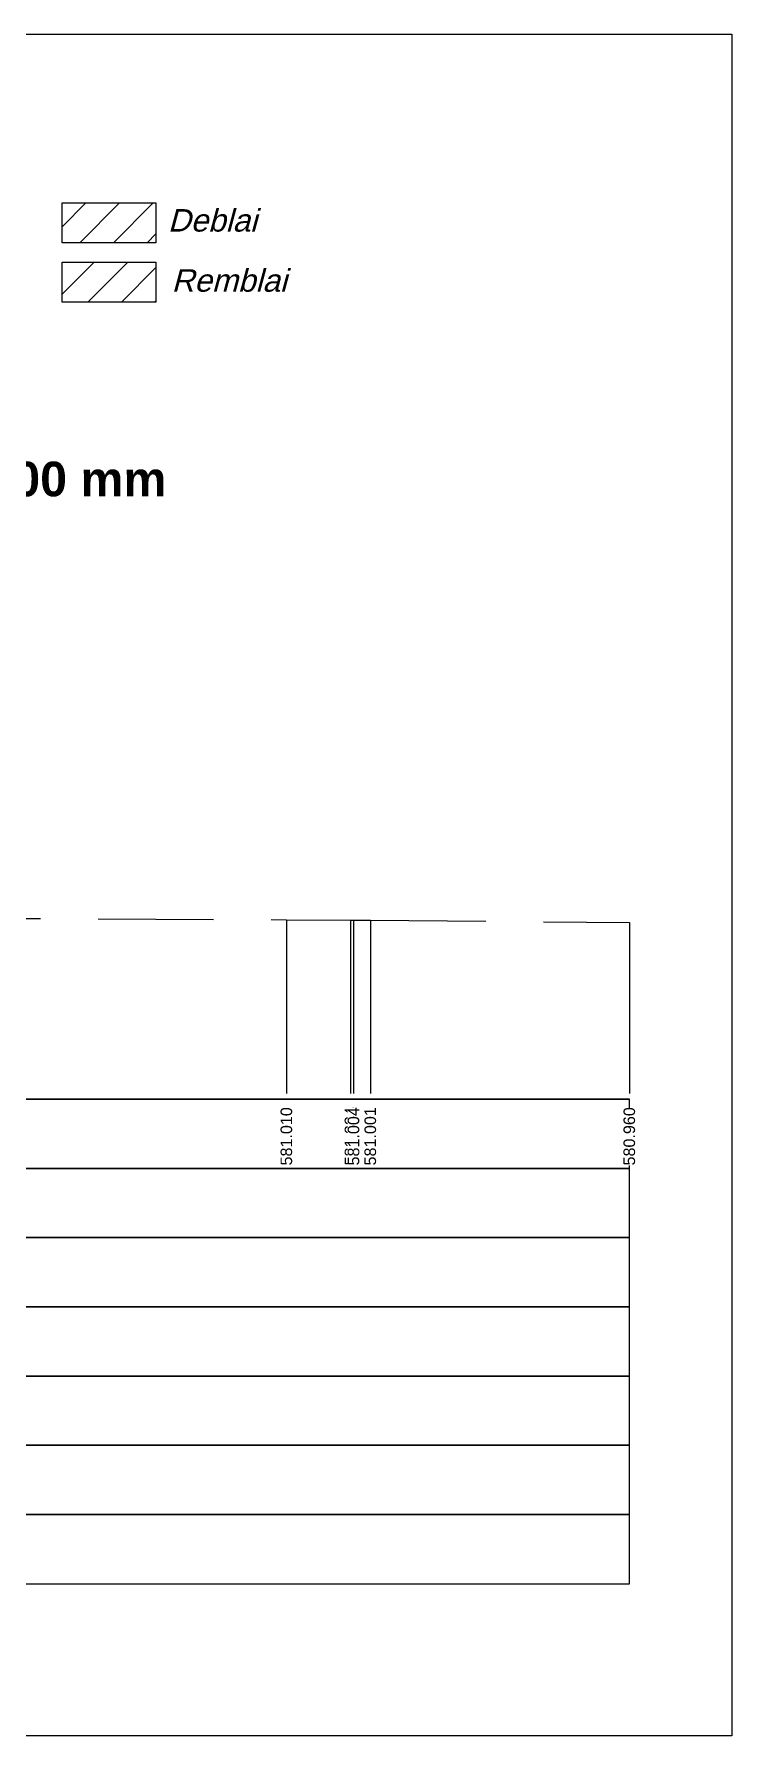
# Model space of a CAD drawing. Header units: millimetres. Extents: x 2762 to 3076, y 916 to 3305.
# Drawn here: x 2836.73 to 2848.83, y 1269.65 to 1299.15 of the extents above; entities that cross this region are included whole.
import ezdxf

# ---------------------------------------------------------------- set-up
doc = ezdxf.new("R2010")
doc.units = ezdxf.units.MM
doc.header["$LTSCALE"] = 2
doc.linetypes.add('CACHE', pattern=[9.525, 6.35, -3.175])
doc.linetypes.add('DASHED', pattern=[0.75, 0.5, -0.25])
doc.layers.add('C-ANNO-TABL-TEXT', color=150, linetype='Continuous')
doc.styles.add('ARIAL', font='arial.ttf')
doc.styles.add('C3D_Profil_Travers', font='romans.shx')
doc.styles.get("Standard").update_dxf_attribs({"font": 'arial.ttf'})

msp = doc.modelspace()

# ---------------------------------------------------------------- linework, layer by layer
at = {"color": 1, "linetype": 'Continuous'}
for p, q in [((2837.223, 1295.806), (2837.635, 1296.219)), ((2837.527, 1295.527), (2838.219, 1296.219)), ((2838.111, 1295.527), (2838.802, 1296.219)), ((2838.694, 1295.527), (2838.849, 1295.682))]:
    msp.add_line(p, q, dxfattribs=at)
for p, q in [((2837.223, 1296.219), (2838.849, 1296.219)), ((2837.223, 1295.527), (2837.223, 1296.219)), ((2838.849, 1296.219), (2838.849, 1295.527)), ((2838.849, 1295.527), (2837.223, 1295.527)), ((2837.223, 1295.191), (2838.849, 1295.191)), ((2837.223, 1294.499), (2837.223, 1295.191)), ((2838.849, 1295.191), (2838.849, 1294.499)), ((2838.849, 1294.499), (2837.223, 1294.499))]:
    msp.add_line(p, q)
at = {"color": 3, "linetype": 'Continuous'}
for p, q in [((2837.223, 1294.639), (2837.775, 1295.191)), ((2837.667, 1294.499), (2838.359, 1295.191)), ((2838.251, 1294.499), (2838.849, 1295.098)), ((2838.834, 1294.499), (2838.849, 1294.514))]:
    msp.add_line(p, q, dxfattribs=at)
at = {"color": 105, "linetype": 'DASHED', "lineweight": -3, "ltscale": 2}
for p, q in [((2822.848, 1283.878), (2841.11, 1283.794)), ((2841.11, 1283.794), (2842.221, 1283.787)), ((2842.221, 1283.787), (2842.274, 1283.787)), ((2842.274, 1283.787), (2842.565, 1283.785)), ((2842.565, 1283.785), (2847.055, 1283.743))]:
    msp.add_line(p, q, dxfattribs=at)
at = {"color": 98, "linetype": 'CACHE', "lineweight": -3}
for p, q in [((2841.11, 1283.794), (2841.11, 1280.784)), ((2842.221, 1283.787), (2842.221, 1280.784)), ((2842.274, 1283.787), (2842.274, 1280.784)), ((2842.565, 1283.785), (2842.565, 1280.784)), ((2847.055, 1283.743), (2847.055, 1280.784))]:
    msp.add_line(p, q, dxfattribs=at)
at = {"color": 7, "linetype": 'Continuous', "lineweight": -3}
msp.add_line((2797.054, 1280.684), (2847.056, 1280.684), dxfattribs=at)
for points in [[(2797.054, 1279.484), (2847.056, 1279.484), (2847.056, 1280.684), (2797.054, 1280.684)], [(2797.054, 1278.284), (2847.056, 1278.284), (2847.056, 1279.484), (2797.054, 1279.484)], [(2797.054, 1277.084), (2847.056, 1277.084), (2847.056, 1278.284), (2797.054, 1278.284)], [(2797.054, 1275.884), (2847.056, 1275.884), (2847.056, 1277.084), (2797.054, 1277.084)], [(2797.054, 1274.684), (2847.056, 1274.684), (2847.056, 1275.884), (2797.054, 1275.884)], [(2797.054, 1273.484), (2847.056, 1273.484), (2847.056, 1274.684), (2797.054, 1274.684)], [(2797.054, 1272.284), (2847.056, 1272.284), (2847.056, 1273.484), (2797.054, 1273.484)]]:
    msp.add_3dface(points, dxfattribs=at)

# ---------------------------------------------------------------- texts
at = {"insert": (2832.624, 1291.733), "char_height": 0.6, "attachment_point": 1}
msp.add_mtext_dynamic_manual_height_columns('{\\fArial|b1|i0|c0|p34;Dévers = 00 mm}', width=8.82587, gutter_width=1.25, heights=[0], dxfattribs=at)
at = {"layer": 'C-ANNO-TABL-TEXT', "color": 7, "style": 'ARIAL', "oblique": 15}
for s, p in [('Deblai', (2839.054, 1295.721)), ('Remblai', (2839.118, 1294.679))]:
    msp.add_text(s, height=0.39, dxfattribs=at).set_placement(p)

# ---------------------------------------------------------------- next in the draw order: texts
at = {"color": 7, "linetype": 'Continuous', "lineweight": -3, "char_height": 0.2, "attachment_point": 4, "rotation": 90, "style": 'C3D_Profil_Travers', "bg_fill": 3, "box_fill_scale": 1.000375, "bg_fill_color": 256, "bg_fill_true_color": 13158600, "bg_fill_transparency": 0}
for s, insert, width in [('{\\fArial|b0|i0|c0|p34;581.010}', (2841.11, 1279.534), 0.99484), ('{\\fArial|b0|i0|c0|p34;581.004}', (2842.221, 1279.534), 0.99471), ('{\\fArial|b0|i0|c0|p34;580.960}', (2847.055, 1279.534), 0.99484)]:
    msp.add_mtext(s, dxfattribs=dict(at, insert=insert, width=width))

# ---------------------------------------------------------------- next in the draw order: texts
at = {"color": 7, "linetype": 'Continuous', "lineweight": -3, "insert": (2842.274, 1279.534), "char_height": 0.2, "width": 0.99471, "attachment_point": 4, "rotation": 90, "style": 'C3D_Profil_Travers', "bg_fill": 3, "box_fill_scale": 1.000375, "bg_fill_color": 256, "bg_fill_true_color": 13158600, "bg_fill_transparency": 0}
msp.add_mtext('{\\fArial|b0|i0|c0|p34;581.004}', dxfattribs=at)

# ---------------------------------------------------------------- next in the draw order: texts
at = {"color": 7, "linetype": 'Continuous', "lineweight": -3, "insert": (2842.565, 1279.534), "char_height": 0.2, "width": 0.95654, "attachment_point": 4, "rotation": 90, "style": 'C3D_Profil_Travers', "bg_fill": 3, "box_fill_scale": 1.000375, "bg_fill_color": 256, "bg_fill_true_color": 13158600, "bg_fill_transparency": 0}
msp.add_mtext('{\\fArial|b0|i0|c0|p34;581.001}', dxfattribs=at)

# ---------------------------------------------------------------- next in the draw order: linework, layer by layer
msp.add_lwpolyline([(2788.695, 1299.145), (2848.834, 1299.145), (2848.834, 1269.645), (2788.695, 1269.645)], close=True)

doc.saveas('drawing.dxf')
